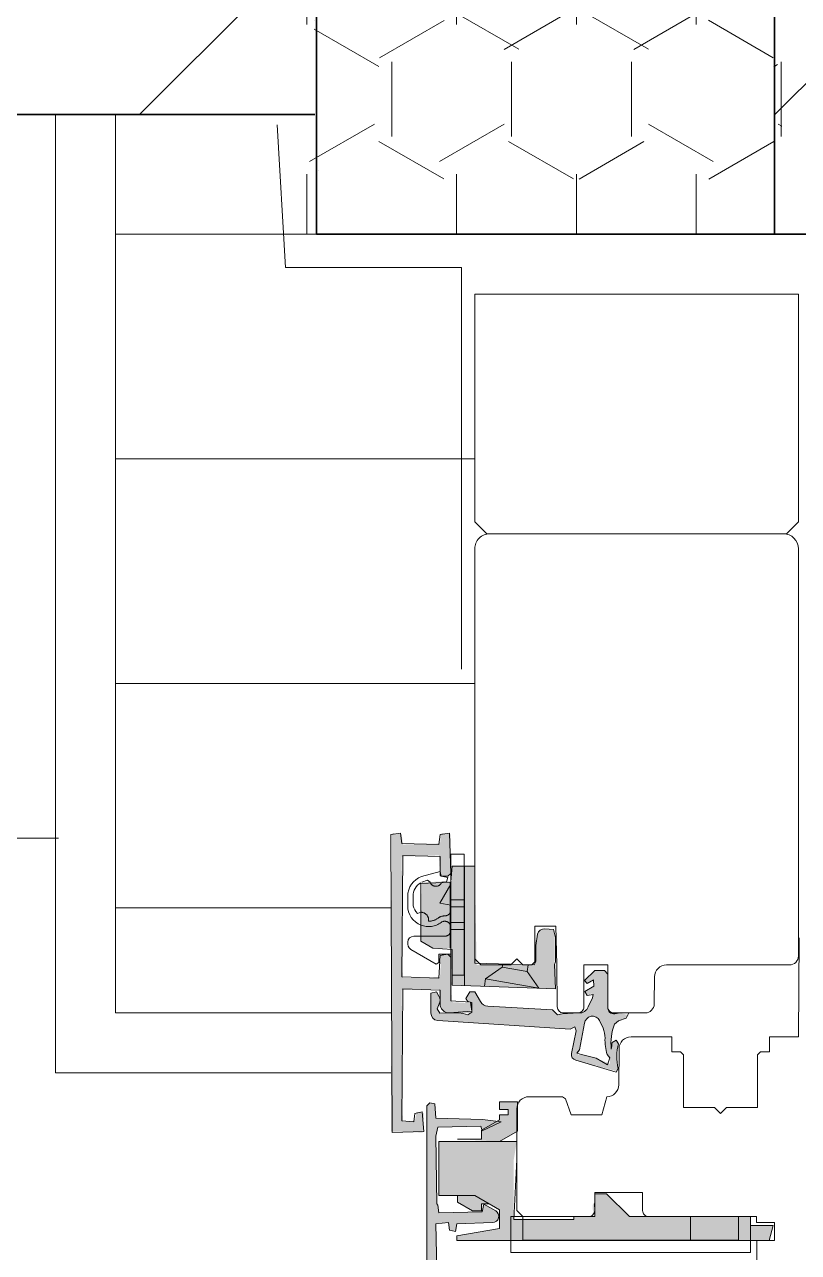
# Model space of a CAD drawing. Header units: metres. Extents: x -0.64 to 0.89, y -0.01 to 0.61.
# Drawn here: x 0.323938 to 0.326521, y 0.570444 to 0.574545 of the extents above; entities that cross this region are included whole.
import ezdxf
from ezdxf.xclip import XClip

# ---------------------------------------------------------------- set-up
doc = ezdxf.new("R2010")
doc.units = ezdxf.units.M
doc.header["$MEASUREMENT"] = 0
doc.header["$XCLIPFRAME"] = 0
doc.linetypes.add('DASHDOT', pattern=[1, 0.5, -0.25, 0, -0.25])
doc.linetypes.add('Strichlinie', pattern=[0.0015, 0.001, -0.0005])
for name, color, linetype in [('010 Aussenwände', 7, 'Continuous'), ('010 Aussenwände Schichttrennlinien', 7, 'Continuous'), ('011_Stift 1.Grau', 7, 'Continuous'), ('011_Stift 1.Grau Neu', 7, 'Continuous'), ('015 Innenwände', 7, 'Continuous'), ('015 Innenwände Bauteilschraffuren', 7, 'Continuous'), ('015 Innenwände Schichttrennlinien', 7, 'Continuous'), ('035 Decken', 7, 'Continuous'), ('035 Decken Bauteilschraffuren', 7, 'Continuous'), ('051 Brüstung Bauteilschraffuren', 7, 'Continuous'), ('915 Layout Zeichnungen Neu', 7, 'Continuous')]:
    doc.layers.add(name, color=color, linetype=linetype)
doc.linetypes.add('Bitumen - 1-Lag. 3cm', pattern='A,0,[5,51.6.4.1 Schutzraum1.Shx,S=7.936507936507936e-06,R=0,X=0,Y=0],-0.001,0', length=0.001)
pattern_1 = [(44.99999999999999, (-3.231419911170223, 0.5250452324629931), (-0.001060660171779821, 0.001060660171779822), []), (135.0000000000002, (-3.231419911170223, 0.5250452324629931), (0.001060660171779818, 0.001060660171779824), [])]

# ---------------------------------------------------------------- blocks, each defined once
blk = doc.blocks.new('Zeichnung_4_3', base_point=(-3.231419911170223, 0.5250452324629931))
at = {"layer": '010 Aussenwände', "linetype": 'Continuous', "lineweight": 0, "true_color": 0x000000}
h = blk.add_hatch(dxfattribs=at)
h.set_pattern_fill('Dämmstoff__allgemein_ver_33', color=18, style=0, pattern_type=2)
h.set_pattern_definition([(2.035554996136651e-13, (0.1351285275294472, 0.357844424856685), (0, 0.00075), [])])
h.paths.add_polyline_path([(0.3242416665141432, 0.5742444192902645), (0.3242416675423243, 0.5712444192902645), (0.3251610180648008, 0.571244424856685), (0.3251610180648008, 0.5718617416714241), (0.3254410179738589, 0.5718902135082876), (0.3254416675599243, 0.5742444241353778)])
at = {"layer": '011_Stift 1.Grau Neu', "linetype": 'Continuous', "lineweight": 13}
h = blk.add_hatch(color=7, dxfattribs=at)
h.paths.add_polyline_path([(0.3252943597881055, 0.571244229127686, 0.3911943836920632), (0.3253171454374995, 0.5712191497009879), (0.3257594919072209, 0.5711897159381438), (0.3257746562122406, 0.5711981630118887), (0.3257788213339721, 0.5711849252801559), (0.3257635399849064, 0.5711089547161949, 0.3886913043550892), (0.3257780753716339, 0.5710861732058984), (0.3259077008934592, 0.5710515353078764), (0.3259216334328996, 0.5710512781733925, -0.1221985569885415), (0.325920628608019, 0.5711409983001826), (0.3259124094507615, 0.571153430198598), (0.325899956598398, 0.5711458900774428, 0.03368388167557099), (0.3258966868527797, 0.5711233552363054, -0.1269273573634702), (0.3259074950030025, 0.5712065055741831), (0.3259201168737094, 0.5712181649335232), (0.3259465195051678, 0.571226383153702), (0.3259549338620467, 0.5712362634918732), (0.3259249280328005, 0.5712445279359715), (0.3259084414921483, 0.5712416092648314, -0.5058959464641586), (0.3258851112410719, 0.5712637978808853), (0.325885042249471, 0.571373722224858), (0.3258737758459449, 0.5713861289433971), (0.3258412259335843, 0.5713861066425273), (0.3258069467917095, 0.5713530121633636), (0.3258155518580077, 0.5713427418423147), (0.3258351474956567, 0.571356939111172), (0.3258380103237619, 0.5713338668871616), (0.3258086422010855, 0.5713157311869095), (0.3258163002847732, 0.5713020683055369), (0.3258312366145732, 0.5713096278879597), (0.3258338944095671, 0.5712948861980836), (0.3258193375585687, 0.5712645050542127, -0.3482697574337707), (0.3257876476602144, 0.5712443533212691), (0.3257341674527665, 0.5712443166804589), (0.3257166377423473, 0.5712384583689841), (0.3257002607335289, 0.5712548129324713), (0.3254842915135465, 0.5712665352405835, -0.2493042615821731), (0.3254605985530485, 0.571282054886562), (0.325441433515814, 0.571315197256804), (0.3254241130258411, 0.5713151853900446), (0.3254111163176878, 0.5712926387803408), (0.3254163186350443, 0.5712836423424836), (0.3254268931125623, 0.5712836495873588), (0.3254306442800816, 0.5712464677241549), (0.3254183355998883, 0.5712382721937151), (0.3254023878587224, 0.5712422546895001), (0.3253878099194609, 0.5712440423010635), (0.3253244368143355, 0.5712439988823481), (0.3253152739860381, 0.5712580198279262), (0.3253223673014038, 0.5712741717478237, 0.229375280846415), (0.3253214171051702, 0.5713002634666658), (0.3253136682602196, 0.5713149105505495), (0.3252948292789775, 0.5713103053129517)])
h.paths.add_polyline_path([(0.3257858129629745, 0.5711040835902318), (0.3257900688933488, 0.5711212631312347), (0.3258076568456705, 0.5712098226325903, -0.7655200757617827), (0.3258571028951223, 0.5712184332009288), (0.3258689738293845, 0.5711930213913856, -0.1219092960620179), (0.3258756487189602, 0.5711601313226228, 0.08385906156821565), (0.3258829168104262, 0.5711050364970842), (0.3258917882064893, 0.5710946852357724), (0.3258918021184707, 0.5710743777796492), (0.3258465495637224, 0.5710927179410381), (0.325797506973672, 0.5711058228436499)], flags=0)
blk.add_hatch(color=7, dxfattribs=at).paths.add_polyline_path([(0.3261611245045253, 0.5704850200976409), (0.326321124504525, 0.5704850200976409), (0.326321124504525, 0.5705644200976405), (0.3261611245045253, 0.5705644200976405)])
at = {"layer": '015 Innenwände Bauteilschraffuren', "linetype": 'Continuous', "lineweight": 0, "true_color": 0x000000}
h = blk.add_hatch(dxfattribs=at)
h.set_pattern_fill('Dämmstoff__Polystyrol_XP_F1', color=18, style=0, pattern_type=2)
h.set_pattern_definition([(90.0000000000002, (-3.231419911170223, 0.5250452324629931), (-0.0004330127018922201, 0), [0.00025, -0.0005]), (90.0000000000002, (-3.231636417517283, 0.5254202324629931), (-0.0004330127018922201, 0), [0.00025, -0.0005]), (150.0000000000003, (-3.231419911170223, 0.525295232462993), (0.0002165063509461079, 0.0003750000000000019), [0.00025, -0.0005]), (150.0000000000003, (-3.231852923864343, 0.525295232462993), (0.0002165063509461079, 0.0003750000000000019), [0.00025, -0.0005]), (210.0000000000005, (-3.231419911170223, 0.5250452324629931), (-0.0002165063509461131, 0.0003749999999999989), [0.00025, -0.0005]), (210.0000000000005, (-3.231852923864343, 0.5250452324629931), (-0.0002165063509461131, 0.0003749999999999989), [0.00025, -0.0005])])
h.paths.add_polyline_path([(0.3249130047305222, 0.5738444146287183), (0.3264416675526247, 0.5738444421178402), (0.3264416498454792, 0.5786453349058044), (0.3249130047305222, 0.5786453349058044)])
at = {"layer": '035 Decken Bauteilschraffuren', "linetype": 'Continuous', "lineweight": 0, "true_color": 0x000000}
h = blk.add_hatch(dxfattribs=at)
h.set_pattern_fill('Beton_0003', color=18, style=0, pattern_type=2)
h.set_pattern_definition(pattern_1)
h.paths.add_polyline_path([(0.3264416671783091, 0.5738444429786793), (0.383283946744479, 0.5738454633458314), (0.383283946744479, 0.5786454213587927), (0.3264416671783091, 0.5786404980872837)])
at = {"layer": '051 Brüstung Bauteilschraffuren', "linetype": 'Continuous', "lineweight": 0, "true_color": 0x000000}
h = blk.add_hatch(dxfattribs=at)
h.set_pattern_fill('Beton_0003', color=18, style=0, pattern_type=2)
h.set_pattern_definition(pattern_1)
h.paths.add_polyline_path([(0.3249130047305222, 0.5786453349058044), (0.2685356694212944, 0.5778233363895388), (0.2653338547517365, 0.5777752905293887), (0.2653398542604402, 0.5712444245557751), (0.2690416686429806, 0.5712444245559782), (0.2690416687650514, 0.5742431944917779), (0.3249070597495494, 0.5742444065799841)])
at = {"layer": '915 Layout Zeichnungen Neu', "linetype": 'Continuous', "lineweight": 13, "true_color": 0x9f9f9f}
for points in [[(0.3253250180648006, 0.5717044200776433), (0.3253510180648012, 0.5717004200776438), (0.3253610180648008, 0.5717104200776435), (0.3253610180648008, 0.5718404200776438), (0.3253290180648007, 0.5718444200776434), (0.3253250180648006, 0.5718104200776434), (0.3252010180648011, 0.5718064200776438), (0.3251970180648009, 0.5718404200776438), (0.3251650180648009, 0.5718444200776434), (0.3251610180648008, 0.5708484200776438), (0.3252670180648005, 0.5708444200776442), (0.3252710180648006, 0.570908420077644), (0.3252470180648008, 0.5709144200776443), (0.3252410180648013, 0.5708844200776437), (0.3252010180648011, 0.5708804200776442), (0.3251970180648009, 0.5713204200776438), (0.3253210180648005, 0.571324420077644), (0.3253250180648006, 0.5712744200776441, 0.4142135623730951), (0.3253550180648013, 0.5712444200776436), (0.3254250180648, 0.5712444200776436), (0.3254310180648008, 0.5712764200776436), (0.3253650180648009, 0.5712804200776437), (0.3253610180648008, 0.5714304200776434), (0.3253510180648012, 0.5714404200776437), (0.3253290180648007, 0.5714404200776437), (0.3253250180648006, 0.5713644200776435), (0.3252010180648011, 0.571360420077644), (0.3251970180648009, 0.5717664200776436), (0.3253210180648005, 0.5717704200776438)], [(0.3253650180647973, 0.5713370732347649), (0.3257109183439706, 0.5713249941308347), (0.3257109183439706, 0.5714024700617041), (0.3257069183439705, 0.5714123495374572), (0.3257074584195423, 0.5714387304115679), (0.3257074584195423, 0.5714655804923808), (0.3257074584195423, 0.5714924305731944), (0.3257073285107843, 0.5715197425148603), (0.3256749608940401, 0.5715248935560027, 0.3541185725335675), (0.3256503685982137, 0.5715073520418668), (0.3256409183439701, 0.571473275525936), (0.3256409183439701, 0.5714464254451225), (0.3256409183439701, 0.5714195753643094), (0.3256389183439707, 0.5714044200776437), (0.3254470180647968, 0.5714044200776455), (0.3254410180647973, 0.5717344200776454), (0.3253650180647973, 0.5717344200776454), (0.3253650180647973, 0.5716844200776454), (0.3252650180647976, 0.5716804200776454), (0.3252610180647975, 0.5714835140884128), (0.3253010180647977, 0.5714604200776455), (0.3253610180647972, 0.5714604200776455)], [(0.3253141245045259, 0.5706062930500183), (0.3253111245045255, 0.5708326740999795), (0.3253171245045263, 0.5708624200666723), (0.325461124504526, 0.5708664200666724), (0.3254651245045248, 0.5708509337510592), (0.3255291245045258, 0.5708809559650573), (0.3254667813587755, 0.570888420066672), (0.3253111245045255, 0.5708924200666722), (0.3253071245045267, 0.570940420066672), (0.3252911245045258, 0.5709444200666721), (0.3252811245045262, 0.5709344200666724), (0.3252811245045262, 0.5701684200667002), (0.3254171245045256, 0.5701644200667001), (0.3254211245045258, 0.5702127632124508), (0.3254122960774009, 0.5702232484938249), (0.3254011245045252, 0.5702204200667002), (0.3254011245045252, 0.5701944200667), (0.3253151245045256, 0.5701904200667004), (0.3253111245045255, 0.5703084200667002), (0.3253971245045251, 0.5703124200667004), (0.3254011245045252, 0.5702884200667001), (0.3254122960774009, 0.5702855916395755), (0.3254199529316497, 0.5702932484938249), (0.3254211245045258, 0.5703164200666999, 0.4142135623730951), (0.3254011245045252, 0.5703364200667), (0.3253851245045265, 0.5703364200667), (0.3253811245045259, 0.5703624200667003), (0.3253611245045254, 0.5703664200666999), (0.3253571245045266, 0.5703404200667002), (0.3253151245045256, 0.5703364200667), (0.3253111245045255, 0.5705404200666726), (0.3253531245045265, 0.5705444200666722), (0.3253571245045266, 0.5705184200666724), (0.3253771245045258, 0.5705144200666723), (0.3253811245045259, 0.5705404200666726), (0.3255004590957116, 0.5705444200666722, 0.7673269879789734), (0.3255107918001183, 0.5705829822444991), (0.3254711245045256, 0.5706058841682874), (0.3254651245045248, 0.5705804200666722), (0.3253211245045264, 0.5705764200666721), (0.3253171245045263, 0.5706024200666724)], [(0.3255231245045254, 0.5708870610937917), (0.3254631245045254, 0.5708524200776405), (0.3254631245045254, 0.5708230610937919), (0.3253831245045258, 0.5708230610937919), (0.3255231245045254, 0.5708144200776404), (0.3255831245045249, 0.5708490610937922), (0.3255831245045249, 0.5709470610937919), (0.3255231245045254, 0.5709470610937919), (0.3255231245045254, 0.570922061093792), (0.3255521245045259, 0.570922061093792), (0.3255521245045259, 0.570904061093792), (0.3255231245045254, 0.570904061093792)], [(0.3258811245045252, 0.5706404200776404), (0.325841124504525, 0.5706404200776404), (0.325841124504525, 0.5706144687876405), (0.3258341245045258, 0.5706023444276406), (0.3258341245045258, 0.5705904200776405), (0.325841124504525, 0.5705644200776407), (0.3257711245045254, 0.5705644200776407), (0.3257711245045254, 0.5705544200776403), (0.3255711245045259, 0.5705544200776403), (0.3255711245045259, 0.5707544200776407), (0.3255811245045255, 0.5708144200776404), (0.3253211245045264, 0.5708144200776404), (0.3253211245045264, 0.5706344200776408), (0.3254411245045254, 0.5706344200776408), (0.3255231245045254, 0.5705870773476408), (0.3255231245045254, 0.5705244200776406), (0.3253811245045259, 0.5704993816376407), (0.3253811245045259, 0.570484420077641), (0.3264237439245257, 0.570484420077641), (0.3264371413845253, 0.5705344200776409), (0.3263611413845253, 0.5705344200776409), (0.3263611413845253, 0.5705644200776407), (0.3259571245045252, 0.5705644200776407)], [(0.3254411245045254, 0.5706344200776408), (0.3253831245045258, 0.5706344200776408), (0.3253831245045258, 0.5706119286072515), (0.3254331245045252, 0.570583061093792), (0.3254631245045254, 0.570583061093792), (0.3254631245045254, 0.5706070610937922), (0.3254885116466606, 0.5706070610937922)]]:
    blk.add_hatch(color=253, dxfattribs=at).paths.add_polyline_path(points)
h = blk.add_hatch(color=253, dxfattribs=at)
h.paths.add_polyline_path([(0.3252943597881055, 0.5712442291276854, 0.3911943836859205), (0.3253171454374995, 0.5712191497009879), (0.3257594919072209, 0.5711897159381438), (0.3257746562122406, 0.5711981630118887), (0.3257788213339721, 0.5711849252801559), (0.3257635399849064, 0.5711089547161949, 0.3886913043551593), (0.3257780753716339, 0.5710861732058984), (0.3259077008934592, 0.5710515353078764), (0.3259216334328996, 0.5710512781733925, -0.1221985569885062), (0.325920628608019, 0.5711409983001826), (0.3259124094507615, 0.571153430198598), (0.325899956598398, 0.5711458900774428, 0.03368388167557138), (0.3258966868527797, 0.5711233552363054, -0.1269273573634686), (0.3259074950030025, 0.5712065055741831), (0.3259201168737094, 0.5712181649335232), (0.3259465195051678, 0.571226383153702), (0.3259549338620467, 0.5712362634918732), (0.3259249280328005, 0.5712445279359715), (0.3259084414921505, 0.5712416092648319, -0.5058959464921172), (0.3258851112410719, 0.5712637978808853), (0.325885042249471, 0.571373722224858), (0.3258737758459449, 0.5713861289433971), (0.3258412259335843, 0.5713861066425273), (0.3258069467917095, 0.5713530121633636), (0.3258155518580077, 0.5713427418423147), (0.3258351474956567, 0.571356939111172), (0.3258380103237619, 0.5713338668871616), (0.3258086422010855, 0.5713157311869095), (0.3258163002847732, 0.5713020683055369), (0.3258312366145732, 0.5713096278879597), (0.3258338944095671, 0.5712948861980836), (0.3258193375585687, 0.5712645050542127, -0.3482697574338421), (0.3257876476602144, 0.5712443533212691), (0.3257341674527665, 0.5712443166804589), (0.3257166377423473, 0.5712384583689841), (0.3257002607335289, 0.5712548129324713), (0.3254842915135465, 0.5712665352405835, -0.2493042615824069), (0.3254605985530485, 0.571282054886562), (0.325441433515814, 0.5713151972568046), (0.3254241130258411, 0.5713151853900446), (0.3254111163176878, 0.5712926387803408), (0.3254163186350443, 0.5712836423424836), (0.3254268931125623, 0.5712836495873588), (0.3254306442800816, 0.5712464677241549), (0.3254183355998883, 0.5712382721937151), (0.3254023878587224, 0.5712422546895001), (0.3253878099194609, 0.5712440423010635), (0.3253244368143346, 0.5712439988823481), (0.3253152739860381, 0.5712580198279262), (0.3253223673014038, 0.571274171747822, 0.2293752808582384), (0.3253214171051702, 0.5713002634666658), (0.3253136682602196, 0.5713149105505495), (0.3252948292789775, 0.5713103053129517)])
h.paths.add_polyline_path([(0.3257858129629745, 0.5711040835902318), (0.3257900688933488, 0.5711212631312347), (0.3258076568456705, 0.5712098226325903, -0.7655200757617135), (0.3258571028951223, 0.5712184332009288), (0.3258689738293832, 0.5711930213913862, -0.1219092960631804), (0.3258756487189602, 0.5711601313226228, 0.08385906156821508), (0.3258829168104262, 0.5711050364970842), (0.3258917882064893, 0.5710946852357724), (0.3258918021184707, 0.5710743777796492), (0.3258465495637224, 0.5710927179410381), (0.325797506973672, 0.5711058228436499)], flags=0)
at = {"layer": '010 Aussenwände', "color": 7, "linetype": 'Continuous', "lineweight": 13, "ltscale": 1000, "flags": 128}
for points in [[(0.3240416665319645, 0.5742443909131475), (0.3240416665319641, 0.5738444192902644), (0.3240416665319645, 0.5710444192902645)], [(0.3240416665319645, 0.5710444192902645), (0.3242416665319645, 0.5710444192902645), (0.3251610180648008, 0.571044424856685)]]:
    blk.add_lwpolyline(points, dxfattribs=at)
at = {"layer": '010 Aussenwände', "color": 7, "linetype": 'Continuous', "lineweight": 20, "ltscale": 1000, "flags": 128}
blk.add_lwpolyline([(0.3242416675600013, 0.5712444192902645), (0.3251610180648008, 0.571244424856685)], dxfattribs=at)
at = {"layer": '010 Aussenwände Schichttrennlinien', "color": 7, "linetype": 'Continuous', "lineweight": 20, "ltscale": 1000}
blk.add_line((0.3242416684419404, 0.5742444183992574), (0.3242416684419404, 0.5712444199291397), dxfattribs=at)
at = {"layer": '011_Stift 1.Grau', "color": 7, "linetype": 'DASHDOT', "lineweight": 13, "ltscale": 1000}
blk.add_line((0.3229402390319822, 0.5718283951821919), (0.3240510851155702, 0.5718283951821919), dxfattribs=at)
at = {"layer": '011_Stift 1.Grau', "color": 7, "linetype": 'Bitumen - 1-Lag. 3cm', "lineweight": 13, "ltscale": 1000, "flags": 128}
blk.add_lwpolyline([(0.3247815709351896, 0.5742099508362866), (0.3248090714352649, 0.5737340634153781), (0.3253963406408396, 0.5737340634153781), (0.3253963406408396, 0.5723921033161175)], dxfattribs=at)
at = {"layer": '011_Stift 1.Grau Neu', "color": 7, "linetype": 'Strichlinie', "lineweight": 13, "ltscale": 1000}
for p, q in [((0.3254070170118069, 0.57173441936748), (0.3254070170118069, 0.5713370735180835)), ((0.3253590172403585, 0.5714604210264226), (0.3253590172403585, 0.571680420687483)), ((0.3253610175851296, 0.5714604210264226), (0.3253610175851296, 0.571680420687483)), ((0.3254050187928006, 0.5716224191921787), (0.3253610175851296, 0.5716224191921787)), ((0.3254070170118069, 0.5715989528734444), (0.3253590172403585, 0.5715989528734444)), ((0.3254070170118069, 0.5715458874042386), (0.3253590172403585, 0.5715458874042386)), ((0.3254050187928006, 0.5715224210855043), (0.3253610175851296, 0.5715224210855043)), ((0.325532867502675, 0.5713971556910862), (0.3255341484100231, 0.5714044200776449)), ((0.3256155906865283, 0.5713825691384794), (0.3256194446982925, 0.5714044198758894)), ((0.325472868956888, 0.5713333066626802), (0.325477260787172, 0.5713582206273116))]:
    blk.add_line(p, q, dxfattribs=at)
at = {"layer": '011_Stift 1.Grau Neu', "color": 7, "linetype": 'Continuous', "lineweight": 13, "ltscale": 1000, "flags": 128}
for points in [[(0.32564116682759, 0.5736444484216301), (0.3254411668275901, 0.5736444484216301), (0.3254411244135849, 0.5728844204467022), (0.3254811244135847, 0.5728444204467024), (0.3256311244135848, 0.5728444204467024)], [(0.3263211668275896, 0.5736444484216301), (0.32564116682759, 0.5736444484216301)], [(0.3263211668275896, 0.5736444484216301), (0.32652116682759, 0.5736444484216301), (0.3265211244135848, 0.5728844204467022), (0.3264811244135846, 0.5728444204467024), (0.3263311244135849, 0.5728444204467024)], [(0.3254050180647972, 0.5717344200776454), (0.3254050180647972, 0.5717744200776456), (0.3253610180647972, 0.5717744200776456), (0.3253610180647972, 0.5716804200776454)], [(0.3252639650673204, 0.5716804200776454), (0.3252833170907268, 0.5716877995564663), (0.3252919392807696, 0.5716804200776454)], [(0.3253610180647972, 0.5714604200776455), (0.3253610180647972, 0.5713704200776455)], [(0.3255231245045254, 0.5708144200776404), (0.3255831245045249, 0.5708490610937922), (0.3255831245045249, 0.5709470610937919), (0.3255231245045254, 0.5709470610937919), (0.3255231245045254, 0.570922061093792), (0.3255521245045259, 0.570922061093792), (0.3255521245045259, 0.570904061093792), (0.3255231245045254, 0.570904061093792), (0.3255231245045254, 0.5708870610937917), (0.3254631245045254, 0.5708524200776405), (0.3254631245045254, 0.5708230610937919), (0.3253831245045258, 0.5708230610937919)], [(0.3253831245045258, 0.5706344200776408), (0.3253831245045258, 0.5706119286072515), (0.3254331245045252, 0.570583061093792), (0.3254631245045254, 0.570583061093792), (0.3254631245045254, 0.5706070610937922), (0.3254885116466606, 0.5706070610937922)]]:
    blk.add_lwpolyline(points, dxfattribs=at)
for points in [[(0.3254410179738589, 0.5727944204467024, -0.4142135623730951), (0.3254910179738602, 0.5728444204467024), (0.326471017973859, 0.5728444204467024, -0.4142135623730951), (0.3265210179738589, 0.5727944204467024), (0.3265210179738589, 0.5714344200867028, -0.4142140000000001), (0.3264910179738587, 0.5714044200867029), (0.3260806966738596, 0.5714044200867029, 0.411596), (0.3260406982738595, 0.5713647778867029), (0.3260398876338595, 0.5712741524667031, -0.411594), (0.3260098890338599, 0.5712444208067031), (0.3259050179738598, 0.5712444200867033, -0.4142140000000001), (0.3258850179738602, 0.5712644200867029), (0.3258850179738602, 0.5714044200867029), (0.3258050179738596, 0.5714044200867029), (0.3258050179738596, 0.5712644200867029, -0.4142140000000001), (0.3257850179738591, 0.5712444200867033), (0.32573624049386, 0.5712444200867033, -0.41166), (0.3257162412538595, 0.5712642455667033), (0.3257150179738595, 0.5714044200867029), (0.3257110179738594, 0.5715344200867032), (0.3256410179738598, 0.5715344200867032), (0.3256410179738598, 0.5714144200867032), (0.3256310179738593, 0.5714044200867029), (0.32560101797386, 0.5714044200867029), (0.325581017973859, 0.5714244200867029), (0.3255610179738597, 0.5714044200867029), (0.3254610179738595, 0.5714044200867029), (0.3254410179738589, 0.5714244200867029)], [(0.3253250180648006, 0.5717044200776433), (0.3253250180648006, 0.5717664200776436), (0.3252010180648011, 0.5717704200776438), (0.3251970180648009, 0.5713644200776435), (0.3253210180648005, 0.571360420077644), (0.3253250180648006, 0.5714364200776436), (0.3253510180648012, 0.5714404200776437), (0.3253610180648008, 0.5714304200776434), (0.3253610180648008, 0.5712844200776438), (0.3254270180648007, 0.5712804200776437), (0.3254310180648008, 0.5712504200776438), (0.3253550180648013, 0.5712444200776436, -0.4142135623730951), (0.3253250180648006, 0.5712744200776441), (0.3253250180648006, 0.5713204200776438), (0.3252010180648011, 0.571324420077644), (0.3251970180648009, 0.5708844200776437), (0.3252370180648012, 0.5708804200776442), (0.3252410180648013, 0.570908420077644), (0.3252650180648011, 0.5709144200776443), (0.3252710180648006, 0.5708484200776438), (0.3251650180648009, 0.5708444200776442), (0.3251610180648008, 0.5718404200776438), (0.3251930180648008, 0.5718444200776434), (0.3251970180648009, 0.5718104200776434), (0.3253210180648005, 0.5718064200776438), (0.3253250180648006, 0.5718404200776438), (0.3253570180648007, 0.5718444200776434), (0.3253610180648008, 0.5717104200776435), (0.3253510180648012, 0.5717004200776438), (0.3253290180648007, 0.5717004200776438)], [(0.3253650180647973, 0.5713370732347649), (0.3253650180647973, 0.5714564200776454), (0.3253010180647977, 0.5714604200776455), (0.3252610180647975, 0.5714835140884128), (0.3252610180647975, 0.5716764200776452), (0.3253610180647972, 0.5716804200776454), (0.3253650180647973, 0.5717344200776454), (0.3254410180647973, 0.5717344200776454), (0.3254410180647973, 0.5714104200776456), (0.3256389183439707, 0.5714044200776437), (0.3256449183439702, 0.5714165085956285), (0.3256444311677127, 0.5714429404111468), (0.3256444311677127, 0.5714697904919599), (0.3256503685982137, 0.5715073520418668, -0.3541185725335624), (0.3256749608940401, 0.5715248935560027), (0.3257036170831977, 0.5715231408683901), (0.3257109183439706, 0.5714958442233377), (0.3257109183439706, 0.5714689941425246), (0.3257109183439706, 0.5714421440617117), (0.3257109183439706, 0.5714152939808981), (0.3257069183439705, 0.5714055368303855), (0.3257109183439706, 0.5713249941308347)], [(0.3257327699294525, 0.571241314302272), (0.3257876476602144, 0.5712443533212691, 0.3482697574337449), (0.3258193375585687, 0.5712645050542127), (0.3258338944095671, 0.5712948861980836), (0.3258364815546271, 0.5713055112114644), (0.3258163002847732, 0.5713020683055369), (0.3258086422010855, 0.5713157311869095), (0.3258380103237619, 0.5713338668871616), (0.3258376894237802, 0.5713548847122366), (0.3258155518580077, 0.5713427418423147), (0.3258069467917095, 0.5713530121633636), (0.3258412259335843, 0.5713861066425273), (0.3258737758459449, 0.5713861289433971), (0.325885042249471, 0.571373722224858), (0.3258851112410719, 0.5712637978808853, 0.5058959464641493), (0.3259084414921483, 0.5712416092648314), (0.3259249280328005, 0.5712445279359715), (0.3259549282057868, 0.5712445484499422), (0.3259465195051678, 0.571226383153702), (0.3259201168737094, 0.5712181649335232), (0.3259074950030025, 0.5712065055741831, 0.1269273573634694), (0.3258966868527797, 0.5711233552363054, -0.03368388167557136), (0.325899956598398, 0.5711458900774428), (0.3259124094507615, 0.571153430198598), (0.325920628608019, 0.5711409983001826, 0.1221985569885413), (0.3259195919192384, 0.5710588763306831), (0.3259132715698754, 0.5710464428094028), (0.3257780753716339, 0.5710861732058984, -0.3886913043550982), (0.3257635399849064, 0.5711089547161949), (0.3257788213339721, 0.5711849252801559), (0.3257746562122406, 0.5711981630118887), (0.3257594919072209, 0.5711897159381438), (0.3253171454374995, 0.5712191497009879, -0.3911943836920461), (0.3252943597881055, 0.571244229127686), (0.3252948292789775, 0.5713103053129517), (0.3253136682602196, 0.5713149105505495), (0.3253214171051702, 0.5713002634666658, -0.2293752808464352), (0.3253223673014038, 0.5712741717478237), (0.3253152739860381, 0.5712580198279262), (0.3253244368143355, 0.5712439988823481), (0.3253878099194609, 0.5712440423010635), (0.3254023878587224, 0.5712422546895001), (0.3254183355998883, 0.5712382721937151), (0.3254306442800816, 0.5712464677241549), (0.3254308957348009, 0.5712796192487225), (0.3254163186350443, 0.5712836423424836), (0.3254111163176878, 0.5712926387803408), (0.3254241130258411, 0.5713151853900446), (0.325441433515814, 0.571315197256804), (0.3254605985530485, 0.571282054886562, 0.2493042615821829), (0.3254842915135465, 0.5712665352405835), (0.3257002607335289, 0.5712548129324713), (0.3257166377423473, 0.5712384583689841)], [(0.3258756487189602, 0.5711601313226228, 0.1219092960620149), (0.3258689738293845, 0.5711930213913856), (0.3258571028951223, 0.5712184332009288, 0.7655200757619595), (0.3258076568456705, 0.5712098226325903), (0.3257900688933488, 0.5711212631312347), (0.3257820141561401, 0.5711104262101636), (0.325797506973672, 0.5711058228436499), (0.3258465495637224, 0.5710927179410381), (0.3258843804532785, 0.5710709108149317), (0.3258917882064893, 0.5710946852357724), (0.3258829168104262, 0.5711050364970842, -0.08385906156821528)]]:
    blk.add_lwpolyline(points, format="xyb", close=True, dxfattribs=at)
at = {"layer": '011_Stift 1.Grau Neu', "color": 7, "linetype": 'Strichlinie', "lineweight": 13, "ltscale": 1000, "flags": 128}
for points in [[(0.3253650180647973, 0.5713704200776455), (0.3254050180647972, 0.5713704200776455), (0.3254050180647972, 0.5717344200776454)], [(0.3253610180647972, 0.5716744200776451), (0.325324067647569, 0.5716104200776454), (0.3253610180647972, 0.5716044200776458)]]:
    blk.add_lwpolyline(points, dxfattribs=at)
at = {"layer": '011_Stift 1.Grau Neu', "color": 7, "linetype": 'Continuous', "lineweight": 13, "ltscale": 1000, "flags": 128}
for points in [[(0.3253305459288431, 0.5716804200776454), (0.3253470180647975, 0.5716824200776455), (0.3253510180647976, 0.5716964200776453), (0.3253290180647976, 0.5717004200776454), (0.3253250180647971, 0.5717164200776454), (0.3252630766547653, 0.5716995878401518, 0.3152987888789864), (0.3252170180647971, 0.5716338093566969), (0.3252170180647971, 0.5716024200776456, 0.3066672782796727), (0.3252610180647975, 0.5715374277704086)], [(0.3252610180647975, 0.5715804200776455), (0.3252494527652487, 0.5715767370579522, -0.1177666694319029), (0.3252350180647969, 0.5716024200776456), (0.3252350180647969, 0.5716338093566969, -0.2679491924310849), (0.3252610180647975, 0.5716788426776941)], [(0.3265240066335839, 0.5714946818666994), (0.3265211244935839, 0.5711644200666998), (0.3264241258935852, 0.5711644200666998), (0.3264241258935852, 0.5711144203866999), (0.3263941258935845, 0.5711144203866999), (0.3263841258935849, 0.5711044203866995), (0.3263841258935849, 0.5709284203266995), (0.3262811258735847, 0.5709284203266995), (0.3262611258735855, 0.5709084203267001), (0.3262411258735849, 0.5709284203266995), (0.3261381258335847, 0.5709284203266995), (0.3261381258335847, 0.5711044203866995), (0.3261281258335851, 0.5711144203866999), (0.3260981258335844, 0.5711144203866999), (0.3260981258335844, 0.5711644203866998), (0.3259625222735849, 0.5711644200066999, 0.41166), (0.3259225237935848, 0.5711247690666996), (0.3259214704735847, 0.5710040708866999, -0.41166), (0.3258814722135845, 0.5709644199466997), (0.3258650474735849, 0.5709044200066998), (0.3257629626935854, 0.5709044200066998), (0.3257435193135847, 0.5709578402666998), (0.3257341223735852, 0.5709644200667001), (0.3256211244735847, 0.5709644200466997, 0.4142130000000001), (0.3255811244935853, 0.5709244200466995), (0.3255811244935853, 0.5705844200667002), (0.325601124493585, 0.5705644200667), (0.3258211244935851, 0.5705644200667, 0.4142140000000001), (0.3258411244935848, 0.5705844200667002), (0.3258411244935848, 0.5706444200666998), (0.3260011244935845, 0.5706444200666998), (0.3260011244935845, 0.5705844200667002, 0.4142140000000001), (0.3260211244935851, 0.5705644200667), (0.3263811244935848, 0.5705644200667), (0.326381299033585, 0.5705444200667), (0.3264411244935843, 0.5705444200667), (0.3264411244935843, 0.5704844200667003), (0.3263818226335844, 0.5704844200667003), (0.3263832189335845, 0.5703244200667003)], [(0.3252610180647975, 0.5715004200776457), (0.3252370180647977, 0.5715004200776457, 0.4142135623730951), (0.3252170180647971, 0.5714804200776457, 0.2679491924311244), (0.325227018064798, 0.5714562986981037), (0.325312018064797, 0.5714072239252227), (0.325321018064797, 0.5714124200776457), (0.325321018064797, 0.5714404200776455), (0.3253610180647972, 0.5714404200776455)], [(0.3253151245045256, 0.5703364200667), (0.3253111245045255, 0.5705404200666726), (0.3253531245045265, 0.5705444200666722), (0.3253571245045266, 0.5705184200666724), (0.3253771245045258, 0.5705144200666723), (0.3253811245045259, 0.5705404200666726), (0.3255004590957116, 0.5705444200666722, 0.7673269879789736), (0.3255107918001183, 0.5705829822444991), (0.3254711245045256, 0.5706058841682874), (0.3254651245045248, 0.5705804200666722), (0.3253211245045264, 0.5705764200666721), (0.3253171245045263, 0.5706024200666724), (0.3253141245045259, 0.5706062930500183), (0.3253111245045255, 0.5708326740999795), (0.3253171245045263, 0.5708624200666723), (0.325461124504526, 0.5708664200666724), (0.3254651245045248, 0.5708509337510592), (0.3255291245045258, 0.5708809559650573), (0.3254667813587755, 0.570888420066672), (0.3253111245045255, 0.5708924200666722), (0.3253071245045267, 0.570940420066672), (0.3252911245045258, 0.5709444200666721), (0.3252811245045262, 0.5709344200666724), (0.3252811245045262, 0.5701684200667002)]]:
    blk.add_lwpolyline(points, format="xyb", dxfattribs=at)
at = {"layer": '011_Stift 1.Grau Neu', "color": 7, "linetype": 'Strichlinie', "lineweight": 13, "ltscale": 1000, "flags": 128}
for points in [[(0.3252919392807696, 0.5716804200776454, 0.643515833008681), (0.3253290579574508, 0.5716777851327668)], [(0.3253610180647972, 0.5715884200776452, -0.4142135623730919), (0.325341018064798, 0.5715684200776456, 0.1622776601683524), (0.3253182180647975, 0.5715608200776455, -0.164003797515837), (0.3252866683389315, 0.571550421253699, 0.4602000705817518), (0.3252610180647975, 0.5715804200776455)], [(0.3252610180647975, 0.5715374277704086, 0.2617559042206802), (0.3253290180647976, 0.5715464200776456, -0.6180339887498664), (0.3253610180647972, 0.5715304200776455)], [(0.3252610180647975, 0.5715004200776457), (0.325341018064798, 0.5715004200776457, 0.4142135623730951), (0.3253610180647972, 0.5715204200776453)]]:
    blk.add_lwpolyline(points, format="xyb", dxfattribs=at)
blk.add_lwpolyline([(0.325532867502675, 0.5713971556910862), (0.3254772616180026, 0.57135822003147), (0.325654527013544, 0.5713269633594884), (0.3256155913539285, 0.5713825692441612)], close=True, dxfattribs=at)
at = {"layer": '011_Stift 1.Grau Neu', "color": 7, "linetype": 'Continuous', "lineweight": 13, "ltscale": 1000, "flags": 128}
for points in [[(0.3258811245045252, 0.5706404200776404), (0.3259571245045252, 0.5705644200776407), (0.3263611413845253, 0.5705644200776407), (0.3263611413845253, 0.5705344200776409), (0.3264371413845253, 0.5705344200776409), (0.3264237439245257, 0.570484420077641), (0.3253811245045259, 0.570484420077641), (0.3253811245045259, 0.5704993816376407), (0.3255231245045254, 0.5705244200776406), (0.3255231245045254, 0.5705870773476408), (0.3254411245045254, 0.5706344200776408), (0.3253211245045264, 0.5706344200776408), (0.3253211245045264, 0.5708144200776404), (0.3255811245045255, 0.5708144200776404), (0.3255811245045255, 0.5707544200776407), (0.3255711245045259, 0.5705544200776403), (0.3257711245045254, 0.5705544200776403), (0.3257711245045254, 0.5705644200776407), (0.325841124504525, 0.5705644200776407), (0.325841124504525, 0.5705904200776405), (0.3258410090345252, 0.5706023444276406), (0.325841124504525, 0.5706144687876405), (0.325841124504525, 0.5706404200776404)], [(0.3263611245045253, 0.5704444200976406), (0.3263611245045253, 0.5705644200976405), (0.326321124504525, 0.5705644200976405), (0.326321124504525, 0.5704850200976409), (0.3256011245045247, 0.5704850200976409), (0.3256011245045247, 0.5705644200976405), (0.3255611245045258, 0.5705644200976405), (0.3255611245045258, 0.5704444200976406)], [(0.3261611245045253, 0.5704850200976409), (0.326321124504525, 0.5704850200976409), (0.326321124504525, 0.5705644200976405), (0.3261611245045253, 0.5705644200976405)]]:
    blk.add_lwpolyline(points, close=True, dxfattribs=at)
at = {"layer": '015 Innenwände', "color": 7, "linetype": 'Continuous', "lineweight": 25, "ltscale": 1000, "flags": 128}
blk.add_lwpolyline([(0.3249130047305222, 0.5738444146287183), (0.3264416675526247, 0.5738444421178402), (0.3264416498454792, 0.5786453349058044), (0.3249130047305222, 0.5786453349058044)], close=True, dxfattribs=at)
at = {"layer": '015 Innenwände Schichttrennlinien', "color": 7, "linetype": 'Continuous', "lineweight": 35, "ltscale": 1000}
for p, q in [((0.3249130041293348, 0.5786453342024318), (0.3249130041293348, 0.5738444153437355)), ((0.3264416671783091, 0.5786404980872837), (0.3264416671783091, 0.5738444429786793))]:
    blk.add_line(p, q, dxfattribs=at)
at = {"layer": '035 Decken', "color": 7, "linetype": 'Continuous', "lineweight": 35, "ltscale": 1000}
for p, q in [((0.3249070604906736, 0.574244405644668), (0.2690416676813706, 0.5742431939586748)), ((0.383283946744479, 0.5738454654715963), (0.3249130041293348, 0.5738444153437355))]:
    blk.add_line(p, q, dxfattribs=at)

msp = doc.modelspace()

# ---------------------------------------------------------------- block references
at = {"layer": '011_Stift 1.Grau', "color": 7, "linetype": 'Continuous', "lineweight": 13, "ltscale": 1000}
ref = msp.add_blockref('Zeichnung_4_3', (-3.231419911170223, 0.5250452324629931), dxfattribs=at)
XClip(ref).set_block_clipping_path([(0.2415876712117318, 0.4461899202493598), (0.3832839469654528, 0.5888474517896617)])

doc.saveas('drawing.dxf')
